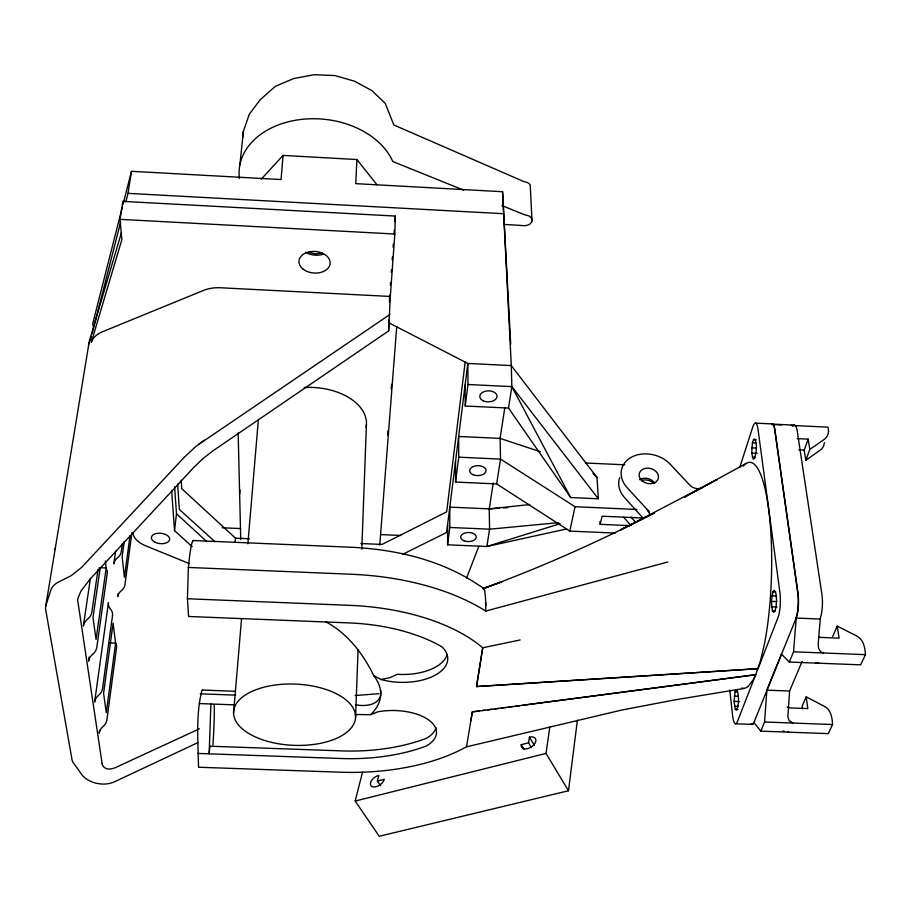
<?xml version="1.0" encoding="UTF-8"?>
<svg xmlns="http://www.w3.org/2000/svg" width="911" height="911" viewBox="0 0 911 911"><rect width="100%" height="100%" fill="white"/><g stroke="black" fill="none" stroke-linecap="round" stroke-linejoin="round"><path stroke-width="1.37" d="M566.619 528.949L486.873 546.498L447.586 544.812L449.795 527.458L449.806 507.131L489.253 508.873L499.194 508.213M447.586 544.812L447.608 524.599M751.7 453.063L752.418 442.917L753.477 439.637L754.684 438.874C757.474 444.921 756.437 452.357 754.456 458.54L753.249 459.258L751.7 453.063L757.269 453.325M390.318 296.462L394.827 234.013L395.306 216.066L122.894 201.377L120.024 219.346L121.869 239.604L91.282 342.502A30.052 19.154 8.7 0 1 102.374 331.798L203.529 290.404A30.564 20.315 6.7 0 1 220.485 287.762L390.318 296.462L388.621 330.921L213.425 450.512L203.221 458.358L193.952 467.263L90.405 578.747L80.988 590.92L77.822 598.595A30.097 15.999 -23.1 0 0 77.868 601.431L102.146 763.771M388.621 330.921L388.929 319.909M389.441 302.019L389.646 295.13M380.741 690.675C382.609 704.636 365.766 707.198 355.438 704.613M325.671 621.757C347.433 633.304 363.25 653.859 373.783 675.711L381.037 679.481A45.789 24.187 0.8 0 0 434.866 675.347A45.789 24.187 0.8 0 0 441.972 646.833A132.437 67.892 1.7 0 0 349.198 622.919L188.6 616.474L187.427 598.755L188.372 567.451A50.891 3.963 -86.9 0 1 193.781 540.827M744.093 688.454L674.652 699.921L621.541 710.09L466.33 746.872A162.807 83.539 1.7 0 1 340.463 772.209L198.53 767.233C198.108 741.987 195.626 714.964 201.9 690.572A45.801 3.109 -86.6 0 1 202.811 690.504M210.908 703.987L209.166 753.83L209.872 746.189L341.579 750.892A132.027 68.12 1.8 0 0 426.473 738.274A42.783 21.409 0.9 0 0 436.084 727.65M355.552 717.743A61.071 30.632 2.5 0 0 265.887 686.723A61.071 30.632 2.5 0 0 262.254 739.664A61.071 30.632 2.5 0 0 355.552 717.743L358.069 649.771M361.804 549.208L366.416 424.583M734.072 701.379L735.029 691.927L736.099 689.832L737.227 690.447C738.889 696.744 739.322 704.123 736.43 710.102L735.314 709.43L734.072 701.379L739.573 701.584M261.218 179.194L283.07 155.417L356.884 159.539L355.757 183.646L502.553 191.72L510.707 344.085M387.949 430.812L387.665 435.185M391.536 384.351L391.24 388.951M650.01 515.375L648.769 511.265L626.381 486.816A28.047 21.784 14.7 0 1 631.87 456.969A28.047 21.784 14.7 0 1 670.154 464.177L689.752 485.028A11.968 9.224 16.4 0 0 692.258 487.1L695.469 488.387A12.538 12.173 85.7 0 0 697.302 488.626A13.927 13.528 86.1 0 0 697.94 488.649L698.748 488.638A16.5 16.022 87.4 0 0 700.57 488.433L701.925 488.159M390.352 285.245L390.557 282.421M391.263 272.548L391.468 269.724M392.174 259.84L392.379 257.016M393.085 247.132L393.29 244.307M393.996 234.423L394.292 230.187M394.907 221.715L395.306 216.066M802.511 708.69L802.158 706.105L806.201 696.881L824.273 706.287C831.003 709.669 832.198 717.788 832.552 724.518L828.27 733.617L760.81 731.146L764.58 722.002L766.868 690.162L781.422 654.121L789.313 662.058L860.644 664.848L865.45 654.656C865.017 647.619 863.503 639.26 856.454 635.844L837.22 626.108L832.7 636.436M789.313 662.058L793.538 651.82L796.282 617.305A18.288 4.498 -88.7 0 0 797.774 592.879L774.635 429.218A17.013 3.94 -87.3 0 0 772.072 424.082L794.403 425.13M792.764 426.348A17.002 4.145 -87.3 0 1 797.114 430.265L821.836 593.87A18.266 4.726 -88.7 0 1 820.333 618.284L818.169 644.259L818.659 648.541L820.629 651.741L823.544 652.993L865.45 654.656M802.09 661.466L789.586 691.028L787.878 716.968L789.085 720.578L792.923 723.049M379.773 545.097L396.729 326.582M233.546 713.245L241.552 618.637M247.883 543.787L258.382 419.527M283.07 155.417L281.066 179.535L131.457 171.314L123.11 204.121L122.894 201.377M771.378 601.351L772.881 591.854L774.202 590.351L775.466 591.786L776.331 595.805L776.559 601.328L776.07 606.863L775.022 610.894L773.69 612.34L772.437 610.848L771.378 601.351L776.844 601.579M235.118 542.261L235.482 538.162L181.733 488.66L181.187 480.165M239.627 494.081L240.003 490.004M239.889 164.857L243.385 131.389L249.25 114.319L260.045 99.914L275.373 86.294L293.775 78.528L314.147 74.736L334.952 75.556L354.63 81.25L371.802 90.542L385.228 103.364L393.848 124.989L524.406 181.824A7.311 5.307 -2.6 0 1 530.213 184.956L531.99 220.952A7.436 5.295 -2.5 0 1 523.666 225.677L519.019 225.324A404.94 243.248 -0.4 0 0 504.489 224.482M192.21 546.68L174.536 530.657L176.483 513.77L174.616 486.918M465.236 361.599L446.663 511.857L382.039 544.436L360.893 543.525M362.498 772.255L355.176 801.042L379.227 836.264L568.487 790.748L577.403 720.18M615.278 533.083L569.796 531.102L496.654 483.912L455.568 482.056L458.734 457.185L458.666 436.471L500.093 438.396L540.428 451.742M502.553 191.72L511.287 365.584L597.012 477.478L598.345 498.784L570.685 497.554L508.509 408.071L465.248 406.01L467.981 384.51L467.821 363.455L388.598 322.676M131.901 532.65L124.955 584.703A11.194 9.099 -8.9 0 1 121.368 590.658A11.228 9.201 -8.7 0 0 117.77 596.637L118.145 593.835M115.606 643.155L106.291 712.641L103.569 693.26L113.112 623.215L115.606 643.155L110.117 642.938M130.011 535.691L124.431 577.323L122.142 556.906L124.226 541.544M122.393 543.389L121.254 551.736A11.467 9.212 -8.3 0 1 117.565 557.748A11.501 9.304 -8 0 0 113.864 563.795L115.617 551.246M99.618 730.371L99.242 733.173A11.911 10.192 -14 0 1 103.091 726.488A11.877 10.078 -14.1 0 0 106.917 719.838L116.528 647.869A11.513 9.554 -11.1 0 0 115.378 642.551M105.334 560.971L106.211 567.963L96.054 639.476L92.99 617.647L100.21 567.747M89.164 656.979L88.561 661.192A12.629 10.533 -11.7 0 1 92.671 654.303A12.595 10.408 -11.9 0 0 96.771 647.459L107.236 573.383A12.185 9.839 -9.4 0 0 107.145 570.548M568.487 790.748L546.031 753.408L549.834 726.876M98.081 569.136L91.829 612.192A12.936 10.556 -11.1 0 1 87.604 619.127A12.982 10.693 -10.8 0 0 83.356 626.096L90.405 578.428M489.15 509.534L493.238 482.978M500.116 438.259L504.842 407.513M528.539 742.841L529.428 737.124A8.142 4.965 -32.1 0 1 535.873 741.007A8.142 4.965 -32.1 0 1 527.64 748.603A8.142 4.965 -32.1 0 1 521.217 744.697L528.539 742.841L531.42 747.612M824.444 442.678L823.601 446.083L821.665 449.066L805.802 460.362L804.231 450.08L808.205 439.136L797.227 438.624M125.877 201.627L127.984 193.36L131.457 171.314M496.654 483.912L500.526 459.098L500.093 438.396M508.509 408.071L511.857 386.628L511.287 365.584L467.821 363.455L446.618 532.491L402.753 554.287M55.07 549.584L89.084 342.445M45.652 606.589L55.377 547.727M466.58 746.542L472.331 711.867L479.357 710.944M470.85 720.795L472.331 711.867L755.697 674.698L760.355 661.284L764.511 643.656A112.987 24.882 -88.3 0 0 771.526 573.884A113.681 25.03 -88.3 0 0 771.492 547.067A113.112 24.904 -88.3 0 0 743.285 466.068M569.796 531.102L575.035 506.721L500.526 459.098L458.734 457.185M629.763 525.624L600.155 524.326L602.069 516.218L643.189 518.029M377.405 781.046L378.794 775.375A7.948 4.612 -35.5 0 0 370.549 782.811A7.948 4.612 -35.5 0 0 376.049 786.74A7.948 4.612 -35.5 0 0 384.283 779.304L377.405 781.046L380.559 785.749M122.416 206.854L92.82 323.268L93.138 326.092M90.326 340.737L91.385 336.615M92.079 333.859L120.594 222.284M121.482 232.499L89.437 340.839A29.516 18.824 8.8 0 0 88.948 344.085M739.732 467.423L752.828 426.86A17.024 3.792 -87.3 0 1 758.054 429.514L779.85 592.036A18.3 4.327 -88.6 0 1 777.994 617.544L758.054 668.685L476.521 686.552L482.728 647.789A162.807 83.539 1.7 0 0 350.234 605.371L187.427 598.755M805.802 460.362L809.799 449.442L808.205 439.136M466.557 578.041L478.879 546.201M522.868 705.228L755.697 674.698L737.42 721.569A16.956 3.644 -89.2 0 1 732.546 715.26L729.768 689.912M755.697 674.698L753.181 679.845L747.999 686.575M483.001 588.711L501.984 581.685L483.069 588.643C541.783 567.052 599.005 541.533 654.588 512.859L620.698 529.872L717.025 479.55L684.605 497.042L685.721 496.427M389.806 314.546L196.275 446.071L184.318 457.197L81.58 567.462L71.229 575.638L60.228 581.15A33.422 17.924 6.7 0 0 50.811 590.169L46.005 605.098A33.058 17.514 6.7 0 0 45.698 609.653L71.992 759.558A29.152 13.756 5.1 0 0 73.597 763.179L82.036 774.919A28.833 13.483 4.9 0 0 92.535 782.139C99.55 784.656 107.623 784.918 114.49 781.797L197.938 742.59M198.86 444.033L204.11 440.252M809.799 449.442L824.535 439.193C828.247 436.483 829.317 431.404 827.985 427.145L791.226 425.414M647.004 509.34L649.144 512.688M746.098 463.483L684.605 497.042M199.281 728.857L117.69 766.572C113.249 768.998 106.052 770.991 102.806 765.718A26.51 12.287 -23 0 1 102.112 763.771M355.119 714.52L370.629 714.679L378.008 711.776A42.908 21.329 0.9 0 1 428.466 719.815A42.908 21.329 0.9 0 1 426.405 745.95A132.437 67.892 1.7 0 1 341.261 758.521L197.619 753.42M560.117 523.688L486.873 546.498L489.583 529.189L489.253 508.873L529.678 504.557M188.372 567.451L351.748 574.272A185.149 96.35 1.8 0 1 485.757 611.065L667.809 561.996M355.176 801.042L546.031 753.408M322.278 253.007L315.468 253.918L308.727 252.29M520.135 639.955L482.728 647.789L476.521 686.552L758.054 668.685M482.158 710.58L484.971 710.204M487.772 709.84L491.986 709.282M494.798 708.917L499 708.359M501.813 707.995L506.026 707.437M508.828 707.073L513.041 706.515M515.842 706.15L520.056 705.592M381.037 679.481L389.475 677.818L397.435 674.299A45.652 24.267 0.8 0 0 447.005 655.077M378.987 693.704L355.131 695.514M558.511 522.663L489.583 529.189L449.795 527.458M503.453 507.928L507.712 507.643M764.58 722.002L832.552 724.518M199.304 703.565L234.879 704.886M735.678 723.789L752.258 724.404M766.868 690.162L789.586 691.028M735.029 691.927L737.773 692.03M734.289 696.141L738.411 696.3M734.448 706.23L738.57 706.389M735.314 709.43L738.069 709.532M202.39 690.037L234.97 691.267M200.261 693.818L235.505 695.139M795.952 618.057L820.002 619.024M793.538 651.82L823.544 652.993M772.881 591.854L775.625 591.968M99.219 567.678L106.211 567.963M771.845 595.874L775.944 596.045M771.583 606.817L777.06 607.045M772.437 610.848L775.181 610.951M222.102 527.754L240.538 528.551M380.957 534.609L400.806 535.463M235.482 538.162L249.58 538.765M193.212 540.519L352.648 547.317C397.492 549.606 443.167 560.572 480.541 586.32C482.238 587.481 484.584 588.381 484.663 590.749C485.802 597.445 485.688 604.289 485.757 611.065M575.035 506.721L636.891 509.465M772.061 424.503L781.615 424.959M753.477 439.637L756.278 439.774M752.418 442.917L756.585 443.122M751.757 447.825L755.936 448.018M798.776 449.829L804.231 450.08M752.247 457.242L755.025 457.379M585.386 462.993L624.809 464.804M467.981 384.51L511.857 386.628L598.345 498.784M755.401 423.125L772.198 423.922M120.024 219.346L394.827 234.013M127.984 193.36L503.1 213.698M819.069 663.231L815.812 662.844M787.411 732.045L788.937 732.171M483.9 588.654L484.071 588.905M783.13 730.895L784.405 731.385M463.801 190.194L392.789 161.532A78.95 57.37 5.1 0 0 301.769 119.364A78.95 57.37 5.1 0 0 239.445 178.533M501.938 205.579L525.601 215.133A7.436 5.295 -2.5 0 1 531.5 218.241L531.99 220.952M189.169 563.545L145.714 545.814A26.339 14.963 5.9 0 1 132.858 532.867M648.245 510.98L648.769 511.265L647.675 510.137M214.848 541.624L179.353 509.454L177.645 484.083M176.483 513.77L206.41 541.259M593.061 473.469L597.012 477.478M630.856 516.981L635.605 522.242M623.523 517.163L631.084 525.556M760.81 731.146L753.841 722.446L753.613 722.992A16.945 3.781 -89.3 0 1 751.416 724.199M356.884 159.539L377.074 184.899M643.325 518.393L623.898 496.825A27.854 21.727 14.8 0 1 619.719 477.569M521.217 744.697L524.11 749.457M529.428 737.124L534.461 745.46M511.857 386.628L570.685 497.554M484.481 590.021L484.663 590.749M837.22 626.108L839.099 638.155L821.221 637.438A6.172 3.211 -6.5 0 1 818.431 636.891M806.201 696.881L807.818 708.587L790.919 707.949A5.808 2.87 -5.5 0 1 787.298 706.947M171.667 490.904L174.536 530.657M599.985 521.57L600.155 524.326M238.158 432.93L240.732 539.517M485.643 602.023L485.734 606.077M465.111 385.046L465.248 406.01M455.523 461.478L455.568 482.056M242.599 138.21A77.663 57.518 5.3 0 1 243.385 131.389M304.217 387.539A54.102 33.809 3.4 0 1 366.12 427.077M106.052 567.906A12.185 9.839 -9.4 0 1 106.712 569.193M323.166 254.169A15.498 10.83 4.5 0 1 305.595 252.176M373.783 675.711A90.998 46.529 2.7 0 1 370.629 714.679M214.199 704.522A37.123 2.3 -86.7 0 1 212.901 744.879M748.045 686.427A112.987 24.882 -88.3 0 1 741.588 688.056M639.624 479.687A9.736 7.595 14.8 0 1 654.804 483.377M751.165 723.801A16.945 3.781 -89.3 0 0 754.057 722.195L796.066 618.284A18.288 4.498 -88.6 0 0 797.945 592.788L774.965 430.311A17.013 3.951 -87.3 0 0 771.811 423.979M641.276 480.609A9.736 7.595 14.8 0 1 653.346 483.058M112.508 615.642L102.533 688.557A12.185 10.226 -13.1 0 1 98.593 695.287A12.23 10.34 -12.9 0 0 94.619 702.062L108.466 602.581A11.706 9.6 -9.2 0 0 110.482 609.095A11.797 9.679 -10.3 0 1 112.508 615.642M154.938 542.204A9.19 5.204 5.9 0 0 169.583 539.767A9.19 5.204 5.9 0 0 157.011 533.379A9.19 5.204 5.9 0 0 154.938 542.204M303.261 269.257A15.635 10.807 4.4 0 0 329.531 265.887A15.635 10.807 4.4 0 0 310.867 251.573A15.635 10.807 4.4 0 0 303.261 269.257M642.244 480.94A9.805 7.618 14.7 0 0 658.266 478.582A9.805 7.618 14.7 0 0 645.956 468.277A9.805 7.618 14.7 0 0 642.244 480.94M473.162 474.756A8.199 4.976 -0.6 0 0 486.03 471.044A8.199 4.976 -0.6 0 0 474.426 466.159A8.199 4.976 -0.6 0 0 473.162 474.756M483.411 400.897A8.62 5.512 -1 0 0 496.985 396.797A8.62 5.512 -1 0 0 484.811 391.388A8.62 5.512 -1 0 0 483.411 400.897M463.995 540.77A7.812 4.532 -0.4 0 0 476.248 537.376A7.812 4.532 -0.4 0 0 465.145 532.946A7.812 4.532 -0.4 0 0 463.995 540.77"/></g></svg>
